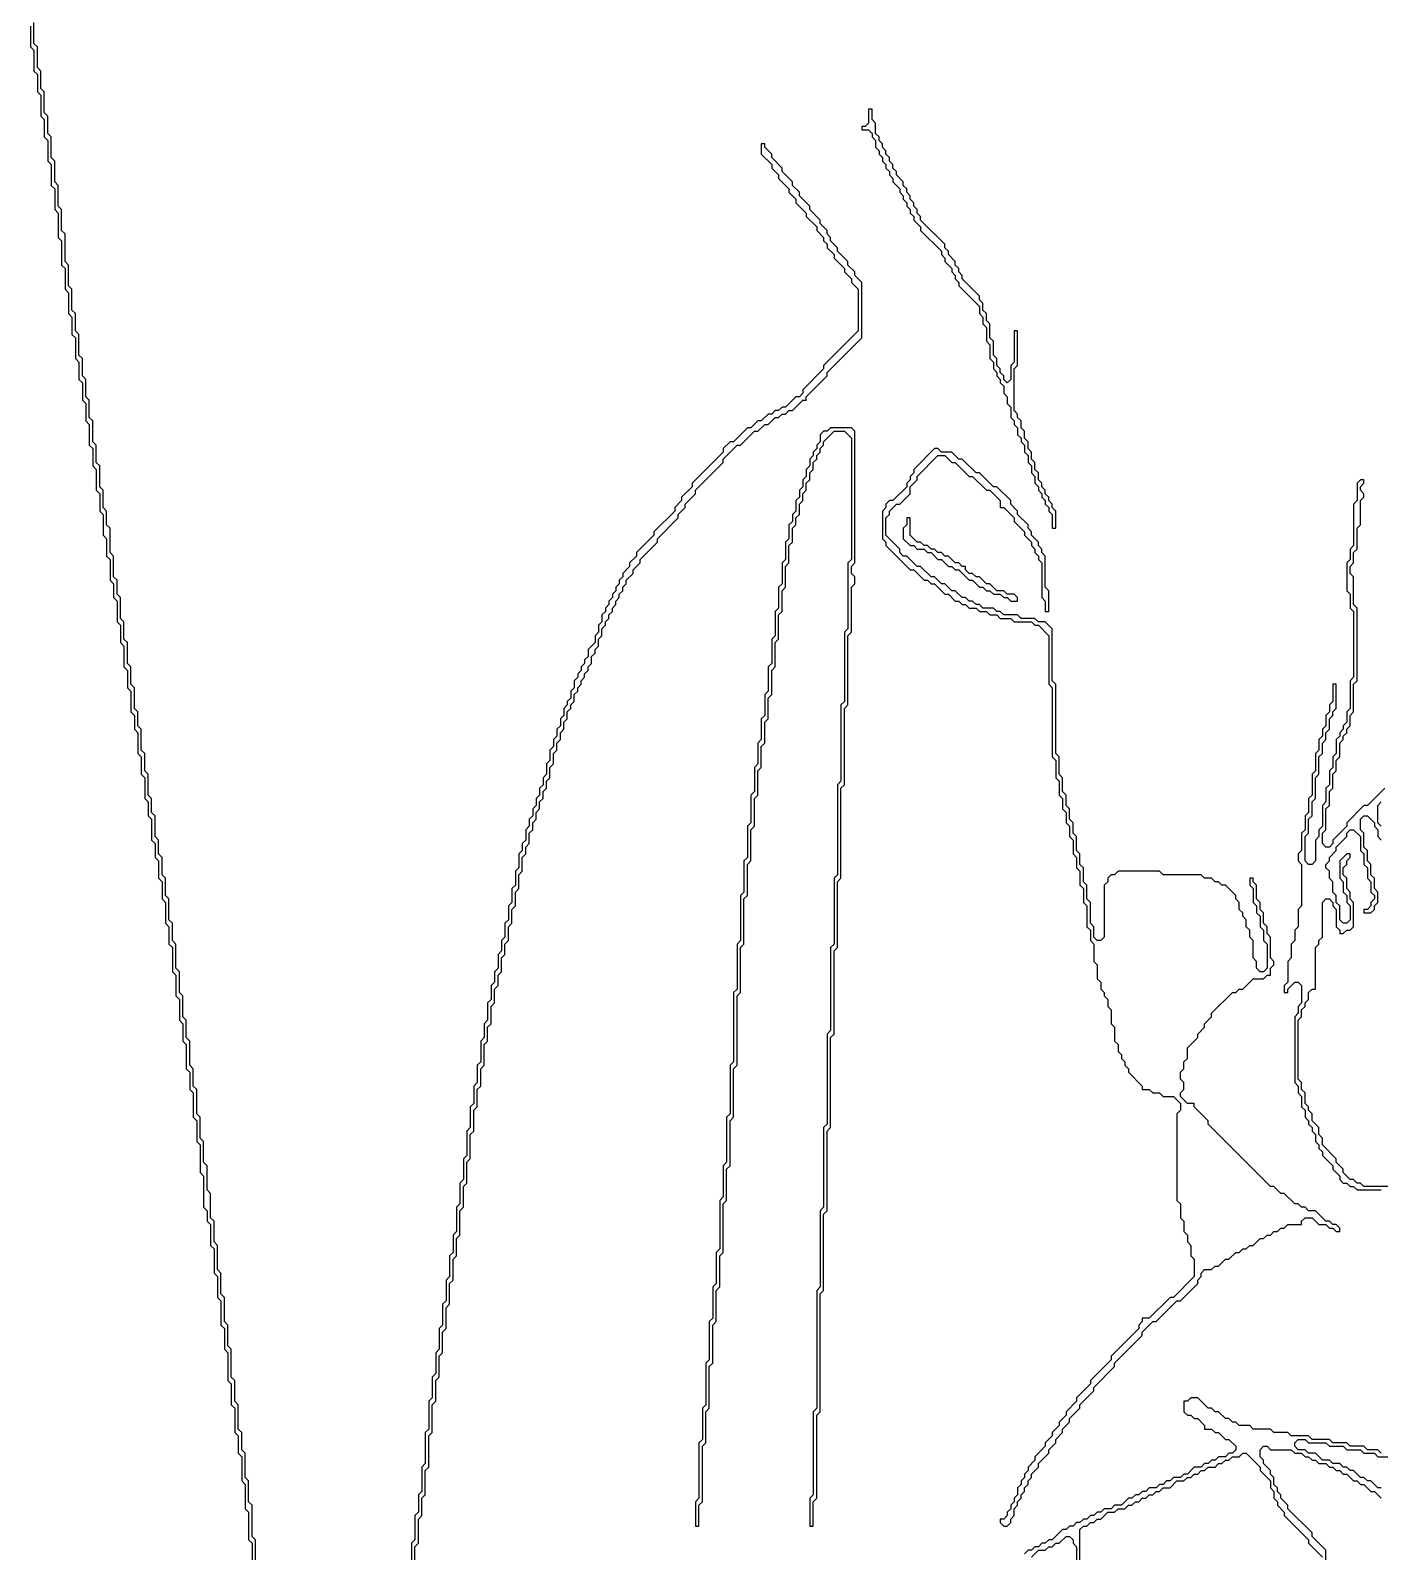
# Model space of a CAD drawing. Header units: metres. Extents: x 0 to 100, y 0 to 128.
# Drawn here: x 58.85 to 68.59, y 20.24 to 31.22 of the extents above; entities that cross this region are included whole.
import ezdxf

# ---------------------------------------------------------------- set-up
doc = ezdxf.new("R2010")
doc.units = ezdxf.units.M

msp = doc.modelspace()

# ---------------------------------------------------------------- linework, layer by layer
for points in [[(58.85, 31.25), (58.85, 31.1), (58.875, 31.075), (58.875, 30.925), (58.9, 30.9), (58.9, 30.775), (58.925, 30.75), (58.925, 30.6), (58.95, 30.575), (58.95, 30.45), (58.975, 30.425), (58.975, 30.275), (59, 30.25), (59, 30.1), (59.025, 30.075), (59.025, 29.925), (59.05, 29.9), (59.05, 29.725), (59.075, 29.7), (59.075, 29.525), (59.1, 29.5), (59.1, 29.35), (59.125, 29.325), (59.125, 29.175), (59.15, 29.15), (59.15, 29.025), (59.175, 29), (59.175, 28.85), (59.2, 28.825), (59.2, 28.7), (59.225, 28.675), (59.225, 28.55), (59.25, 28.525), (59.25, 28.4), (59.275, 28.375), (59.275, 28.225), (59.3, 28.2), (59.3, 28.075), (59.325, 28.05), (59.325, 27.9), (59.35, 27.875), (59.35, 27.75), (59.375, 27.725), (59.375, 27.575), (59.4, 27.55), (59.4, 27.425), (59.425, 27.4), (59.425, 27.25), (59.45, 27.225), (59.45, 27.125), (59.475, 27.1), (59.475, 26.95), (59.5, 26.925), (59.5, 26.8), (59.525, 26.775), (59.525, 26.625), (59.55, 26.6), (59.55, 26.475), (59.575, 26.45), (59.575, 26.3), (59.6, 26.275), (59.6, 26.175), (59.625, 26.15), (59.625, 26), (59.65, 25.975), (59.65, 25.85), (59.675, 25.825), (59.675, 25.675), (59.7, 25.65), (59.7, 25.55), (59.725, 25.525), (59.725, 25.375), (59.75, 25.35), (59.75, 25.25), (59.775, 25.225), (59.775, 25.1), (59.8, 25.075), (59.8, 24.95), (59.825, 24.925), (59.825, 24.775), (59.85, 24.75), (59.85, 24.625), (59.875, 24.6), (59.875, 24.425), (59.9, 24.4), (59.9, 24.25), (59.925, 24.225), (59.925, 24.075), (59.95, 24.05), (59.95, 23.925), (59.975, 23.9), (59.975, 23.725), (60, 23.7), (60, 23.575), (60.025, 23.55), (60.025, 23.375), (60.05, 23.35), (60.05, 23.2), (60.075, 23.175), (60.075, 22.975), (60.1, 22.95), (60.1, 22.725), (60.125, 22.7), (60.125, 22.625), (60.15, 22.6), (60.15, 22.45), (60.175, 22.425), (60.175, 22.25), (60.2, 22.225), (60.2, 22.075), (60.225, 22.05), (60.225, 21.875), (60.25, 21.85), (60.25, 21.7), (60.275, 21.675), (60.275, 21.475), (60.3, 21.45), (60.3, 21.3), (60.325, 21.275), (60.325, 21.1), (60.35, 21.075), (60.35, 20.95), (60.375, 20.925), (60.375, 20.75), (60.4, 20.725), (60.4, 20.55), (60.425, 20.525), (60.425, 20.325), (60.45, 20.3), (60.45, 20.1)], [(60.475, 20.175), (60.475, 20.325), (60.45, 20.35), (60.45, 20.575), (60.425, 20.6), (60.425, 20.75), (60.4, 20.775), (60.4, 20.95), (60.375, 20.975), (60.375, 21.1), (60.35, 21.125), (60.35, 21.3), (60.325, 21.325), (60.325, 21.475), (60.3, 21.5), (60.3, 21.7), (60.275, 21.725), (60.275, 21.875), (60.25, 21.9), (60.25, 22.075), (60.225, 22.1), (60.225, 22.25), (60.2, 22.275), (60.2, 22.45), (60.175, 22.475), (60.175, 22.625), (60.15, 22.65), (60.15, 22.825), (60.125, 22.85), (60.125, 23.025), (60.1, 23.05), (60.1, 23.2), (60.075, 23.225), (60.075, 23.375), (60.05, 23.4), (60.05, 23.575), (60.025, 23.6), (60.025, 23.725), (60, 23.75), (60, 23.925), (59.975, 23.95), (59.975, 24.075), (59.95, 24.1), (59.95, 24.25), (59.925, 24.275), (59.925, 24.425), (59.9, 24.45), (59.9, 24.625), (59.875, 24.65), (59.875, 24.775), (59.85, 24.8), (59.85, 24.95), (59.825, 24.975), (59.825, 25.1), (59.8, 25.125), (59.8, 25.25), (59.775, 25.275), (59.775, 25.375), (59.75, 25.4), (59.75, 25.55), (59.725, 25.575), (59.725, 25.675), (59.7, 25.7), (59.7, 25.85), (59.675, 25.875), (59.675, 26), (59.65, 26.025), (59.65, 26.175), (59.625, 26.2), (59.625, 26.3), (59.6, 26.325), (59.6, 26.475), (59.575, 26.5), (59.575, 26.625), (59.55, 26.65), (59.55, 26.8), (59.525, 26.825), (59.525, 26.95), (59.5, 26.975), (59.5, 27.125), (59.475, 27.15), (59.475, 27.25), (59.45, 27.275), (59.45, 27.425), (59.425, 27.45), (59.425, 27.625), (59.4, 27.65), (59.4, 27.75), (59.375, 27.775), (59.375, 27.9), (59.35, 27.925), (59.35, 28.075), (59.325, 28.1), (59.325, 28.225), (59.3, 28.25), (59.3, 28.4), (59.275, 28.425), (59.275, 28.55), (59.25, 28.575), (59.25, 28.7), (59.225, 28.725), (59.225, 28.85), (59.2, 28.875), (59.2, 29.025), (59.175, 29.05), (59.175, 29.175), (59.15, 29.2), (59.15, 29.35), (59.125, 29.375), (59.125, 29.525), (59.1, 29.55), (59.1, 29.75), (59.075, 29.775), (59.075, 29.925), (59.05, 29.95), (59.05, 30.1), (59.025, 30.125), (59.025, 30.275), (59, 30.3), (59, 30.45), (58.975, 30.475), (58.975, 30.6), (58.95, 30.625), (58.95, 30.775), (58.925, 30.8), (58.925, 30.925), (58.9, 30.95), (58.9, 31.1), (58.875, 31.125), (58.875, 31.275)], [(61.625, 20.075), (61.625, 20.275), (61.65, 20.3), (61.65, 20.475), (61.675, 20.5), (61.675, 20.625), (61.7, 20.65), (61.7, 20.825), (61.725, 20.85), (61.725, 21.075), (61.75, 21.1), (61.75, 21.3), (61.775, 21.325), (61.775, 21.475), (61.8, 21.5), (61.8, 21.65), (61.825, 21.675), (61.825, 21.825), (61.85, 21.85), (61.85, 22), (61.875, 22.025), (61.875, 22.175), (61.9, 22.2), (61.9, 22.35), (61.925, 22.375), (61.925, 22.5), (61.95, 22.525), (61.95, 22.7), (61.975, 22.725), (61.975, 22.875), (62, 22.9), (62, 23.05), (62.025, 23.075), (62.025, 23.25), (62.05, 23.275), (62.05, 23.425), (62.075, 23.45), (62.075, 23.575), (62.1, 23.6), (62.1, 23.725), (62.125, 23.75), (62.125, 23.9), (62.15, 23.925), (62.15, 24.025), (62.175, 24.05), (62.175, 24.175), (62.2, 24.2), (62.2, 24.3), (62.225, 24.325), (62.225, 24.4), (62.25, 24.425), (62.25, 24.525), (62.275, 24.55), (62.275, 24.625), (62.3, 24.65), (62.3, 24.75), (62.325, 24.775), (62.325, 24.875), (62.35, 24.9), (62.35, 25), (62.375, 25.025), (62.375, 25.125), (62.4, 25.15), (62.4, 25.25), (62.425, 25.275), (62.425, 25.325), (62.45, 25.35), (62.45, 25.425), (62.475, 25.45), (62.475, 25.5), (62.5, 25.525), (62.5, 25.575), (62.525, 25.6), (62.525, 25.65), (62.55, 25.675), (62.55, 25.725), (62.575, 25.75), (62.575, 25.8), (62.6, 25.825), (62.6, 25.9), (62.625, 25.925), (62.625, 26), (62.65, 26.025), (62.65, 26.075), (62.675, 26.1), (62.675, 26.15), (62.7, 26.175), (62.7, 26.225), (62.725, 26.25), (62.725, 26.3), (62.75, 26.325), (62.75, 26.35), (62.775, 26.375), (62.775, 26.425), (62.8, 26.45), (62.8, 26.475), (62.825, 26.5), (62.825, 26.525), (62.85, 26.55), (62.85, 26.575), (62.875, 26.6), (62.875, 26.625), (62.9, 26.65), (62.9, 26.7), (62.925, 26.725), (62.925, 26.75), (62.95, 26.775), (62.95, 26.825), (62.975, 26.85), (62.975, 26.9), (63, 26.925), (63, 26.95), (63.025, 26.975), (63.025, 27), (63.05, 27.025), (63.05, 27.05), (63.075, 27.075), (63.075, 27.1), (63.1, 27.125), (63.1, 27.15), (63.125, 27.175), (63.125, 27.2), (63.15, 27.225), (63.15, 27.25), (63.2, 27.3), (63.2, 27.325), (63.25, 27.375), (63.25, 27.4), (63.375, 27.525), (63.375, 27.55), (63.525, 27.7), (63.525, 27.725), (63.575, 27.775), (63.575, 27.8), (63.65, 27.875), (63.65, 27.9), (63.85, 28.1), (63.85, 28.125), (63.95, 28.225), (63.975, 28.225), (64.075, 28.325), (64.1, 28.325), (64.15, 28.375), (64.175, 28.375), (64.225, 28.425), (64.25, 28.425), (64.275, 28.45), (64.3, 28.45), (64.325, 28.475), (64.35, 28.475), (64.425, 28.55), (64.45, 28.55), (64.45, 28.575), (64.6, 28.725), (64.6, 28.75), (64.85, 29), (64.85, 29.4), (64.8, 29.45), (64.8, 29.475), (64.75, 29.525), (64.75, 29.55), (64.675, 29.625), (64.675, 29.65), (64.625, 29.7), (64.625, 29.725), (64.6, 29.75), (64.6, 29.775), (64.55, 29.825), (64.55, 29.85), (64.475, 29.925), (64.475, 29.95), (64.4, 30.025), (64.4, 30.05), (64.35, 30.1), (64.35, 30.125), (64.275, 30.2), (64.275, 30.225), (64.2, 30.3), (64.2, 30.325), (64.15, 30.375), (64.15, 30.4), (64.125, 30.4), (64.125, 30.325), (64.2, 30.25), (64.2, 30.225), (64.25, 30.175), (64.25, 30.15), (64.325, 30.075), (64.325, 30.05), (64.375, 30), (64.375, 29.975), (64.45, 29.9), (64.45, 29.875), (64.525, 29.8), (64.525, 29.775), (64.575, 29.725), (64.575, 29.7), (64.6, 29.675), (64.6, 29.65), (64.65, 29.6), (64.65, 29.575), (64.725, 29.5), (64.725, 29.475), (64.775, 29.425), (64.775, 29.4), (64.825, 29.35), (64.825, 29.05), (64.575, 28.8), (64.575, 28.775), (64.425, 28.625), (64.425, 28.6), (64.4, 28.575), (64.375, 28.575), (64.3, 28.5), (64.275, 28.5), (64.25, 28.475), (64.225, 28.475), (64.2, 28.45), (64.175, 28.45), (64.125, 28.4), (64.1, 28.4), (64.05, 28.35), (64.025, 28.35), (63.925, 28.25), (63.9, 28.25), (63.85, 28.2), (63.85, 28.175), (63.625, 27.95), (63.625, 27.925), (63.55, 27.85), (63.55, 27.825), (63.5, 27.775), (63.5, 27.75), (63.35, 27.6), (63.35, 27.575), (63.225, 27.45), (63.225, 27.425), (63.175, 27.375), (63.175, 27.35), (63.125, 27.3), (63.125, 27.275), (63.1, 27.25), (63.1, 27.225), (63.075, 27.2), (63.075, 27.175), (63.05, 27.15), (63.05, 27.125), (63.025, 27.1), (63.025, 27.075), (63, 27.05), (63, 27.025), (62.975, 27), (62.975, 26.95), (62.95, 26.925), (62.95, 26.875), (62.925, 26.85), (62.925, 26.8), (62.875, 26.75), (62.875, 26.7), (62.85, 26.675), (62.85, 26.65), (62.825, 26.625), (62.825, 26.6), (62.8, 26.575), (62.8, 26.55), (62.775, 26.525), (62.775, 26.475), (62.75, 26.45), (62.75, 26.4), (62.725, 26.375), (62.725, 26.35), (62.7, 26.325), (62.7, 26.275), (62.675, 26.25), (62.675, 26.2), (62.65, 26.175), (62.65, 26.125), (62.625, 26.1), (62.625, 26.05), (62.6, 26.025), (62.6, 25.95), (62.575, 25.925), (62.575, 25.85), (62.55, 25.825), (62.55, 25.775), (62.525, 25.75), (62.525, 25.7), (62.5, 25.675), (62.5, 25.625), (62.475, 25.6), (62.475, 25.55), (62.45, 25.525), (62.45, 25.475), (62.425, 25.45), (62.425, 25.375), (62.4, 25.35), (62.4, 25.3), (62.375, 25.275), (62.375, 25.175), (62.35, 25.15), (62.35, 25.05), (62.325, 25.025), (62.325, 24.925), (62.3, 24.9), (62.3, 24.8), (62.275, 24.775), (62.275, 24.675), (62.25, 24.65), (62.25, 24.575), (62.225, 24.55), (62.225, 24.45), (62.2, 24.425), (62.2, 24.35), (62.175, 24.325), (62.175, 24.225), (62.15, 24.2), (62.15, 24.075), (62.125, 24.05), (62.125, 23.95), (62.1, 23.925), (62.1, 23.775), (62.075, 23.75), (62.075, 23.625), (62.05, 23.6), (62.05, 23.475), (62.025, 23.45), (62.025, 23.3), (62, 23.275), (62, 23.1), (61.975, 23.075), (61.975, 22.925), (61.95, 22.9), (61.95, 22.75), (61.925, 22.725), (61.925, 22.55), (61.9, 22.525), (61.9, 22.4), (61.875, 22.375), (61.875, 22.225), (61.85, 22.2), (61.85, 22.05), (61.825, 22.025), (61.825, 21.875), (61.8, 21.85), (61.8, 21.7), (61.775, 21.675), (61.775, 21.525), (61.75, 21.5), (61.75, 21.35), (61.725, 21.325), (61.725, 21.125), (61.7, 21.1), (61.7, 20.875), (61.675, 20.85), (61.675, 20.675), (61.65, 20.65), (61.65, 20.525), (61.625, 20.5), (61.625, 20.325), (61.6, 20.3), (61.6, 20.1)], [(68.625, 25.75), (68.5, 25.625), (68.475, 25.625), (68.35, 25.5), (68.35, 25.475), (68.25, 25.375), (68.25, 25.35), (68.225, 25.325), (68.2, 25.325), (68.175, 25.35), (68.175, 25.425), (68.2, 25.45), (68.2, 25.6), (68.225, 25.625), (68.225, 25.725), (68.25, 25.75), (68.25, 25.85), (68.275, 25.875), (68.275, 25.95), (68.3, 25.975), (68.3, 26.075), (68.325, 26.1), (68.325, 26.125), (68.35, 26.15), (68.35, 26.175), (68.375, 26.2), (68.375, 26.275), (68.4, 26.3), (68.4, 26.5), (68.425, 26.525), (68.425, 27.05), (68.4, 27.075), (68.4, 27.275), (68.375, 27.3), (68.375, 27.35), (68.4, 27.375), (68.4, 27.45), (68.425, 27.475), (68.425, 27.625), (68.45, 27.65), (68.45, 27.825), (68.475, 27.85), (68.475, 27.875), (68.45, 27.9), (68.45, 27.925), (68.475, 27.95), (68.475, 27.975), (68.45, 27.975), (68.425, 27.95), (68.425, 27.825), (68.4, 27.8), (68.4, 27.5), (68.375, 27.475), (68.375, 27.4), (68.35, 27.375), (68.35, 27.175), (68.375, 27.15), (68.375, 27.05), (68.4, 27.025), (68.4, 26.55), (68.375, 26.525), (68.375, 26.325), (68.35, 26.3), (68.35, 26.225), (68.325, 26.2), (68.325, 26.175), (68.3, 26.15), (68.3, 26.125), (68.275, 26.1), (68.275, 26), (68.25, 25.975), (68.25, 25.9), (68.225, 25.875), (68.225, 25.775), (68.2, 25.75), (68.2, 25.65), (68.175, 25.625), (68.175, 25.475), (68.15, 25.45), (68.15, 25.4), (68.125, 25.375), (68.125, 25.225), (68.1, 25.2), (68.075, 25.2), (68.05, 25.225), (68.05, 25.4), (68.075, 25.425), (68.075, 25.525), (68.1, 25.55), (68.1, 25.65), (68.125, 25.675), (68.125, 25.825), (68.15, 25.85), (68.15, 25.975), (68.175, 26), (68.175, 26.075), (68.2, 26.1), (68.2, 26.15), (68.225, 26.175), (68.225, 26.25), (68.25, 26.275), (68.25, 26.3), (68.275, 26.325), (68.275, 26.5), (68.25, 26.5), (68.25, 26.375), (68.225, 26.35), (68.225, 26.3), (68.2, 26.275), (68.2, 26.2), (68.175, 26.175), (68.175, 26.125), (68.15, 26.1), (68.15, 26.025), (68.125, 26), (68.125, 25.875), (68.1, 25.85), (68.1, 25.7), (68.075, 25.675), (68.075, 25.575), (68.05, 25.55), (68.05, 25.45), (68.025, 25.425), (68.025, 25.3), (68, 25.275), (68, 25.225), (68.025, 25.2), (68.025, 24.9), (68, 24.875), (68, 24.75), (67.975, 24.725), (67.975, 24.65), (67.95, 24.625), (67.95, 24.525), (67.925, 24.5), (67.925, 24.35), (67.9, 24.325), (67.9, 24.275), (67.925, 24.275), (67.925, 24.3), (67.975, 24.35), (68, 24.35), (68.025, 24.325), (68.025, 24.2), (68, 24.175), (68, 24.125), (67.975, 24.1), (67.975, 23.625), (68, 23.6), (68, 23.55), (68.025, 23.525), (68.025, 23.45), (68.05, 23.425), (68.05, 23.375), (68.075, 23.35), (68.075, 23.325), (68.1, 23.3), (68.1, 23.275), (68.125, 23.25), (68.125, 23.2), (68.15, 23.175), (68.15, 23.15), (68.175, 23.125), (68.175, 23.1), (68.25, 23.025), (68.25, 23), (68.3, 22.95), (68.3, 22.925), (68.325, 22.9), (68.35, 22.9), (68.375, 22.875), (68.4, 22.875), (68.425, 22.85), (68.6, 22.85)], [(68.6, 25.475), (68.575, 25.5), (68.575, 25.625), (68.6, 25.65)], [(68.7, 22.875), (68.475, 22.875), (68.45, 22.9), (68.425, 22.9), (68.4, 22.925), (68.375, 22.925), (68.325, 22.975), (68.325, 23), (68.275, 23.05), (68.275, 23.075), (68.175, 23.175), (68.175, 23.225), (68.15, 23.25), (68.15, 23.3), (68.1, 23.35), (68.1, 23.4), (68.075, 23.425), (68.075, 23.45), (68.05, 23.475), (68.05, 23.55), (68.025, 23.575), (68.025, 23.625), (68, 23.65), (68, 24.075), (68.025, 24.1), (68.025, 24.15), (68.05, 24.175), (68.05, 24.2), (68.075, 24.225), (68.075, 24.275), (68.1, 24.3), (68.125, 24.3), (68.125, 24.6), (68.15, 24.625), (68.15, 24.65), (68.175, 24.675), (68.175, 24.925), (68.2, 24.95), (68.225, 24.95), (68.25, 24.925), (68.25, 24.9), (68.275, 24.875), (68.275, 24.75), (68.3, 24.725), (68.3, 24.7), (68.325, 24.7), (68.35, 24.725), (68.375, 24.725), (68.4, 24.75), (68.4, 24.925), (68.375, 24.95), (68.375, 25), (68.35, 25.025), (68.35, 25.1), (68.325, 25.125), (68.325, 25.175), (68.35, 25.2), (68.35, 25.225), (68.375, 25.25), (68.375, 25.275), (68.35, 25.275), (68.3, 25.225), (68.3, 25.1), (68.325, 25.075), (68.325, 25), (68.35, 24.975), (68.35, 24.925), (68.375, 24.9), (68.375, 24.8), (68.35, 24.775), (68.325, 24.775), (68.3, 24.8), (68.3, 24.9), (68.275, 24.925), (68.275, 24.975), (68.25, 25), (68.25, 25.075), (68.225, 25.1), (68.225, 25.15), (68.2, 25.175), (68.2, 25.2), (68.225, 25.225), (68.225, 25.25), (68.275, 25.3), (68.275, 25.325), (68.35, 25.4), (68.35, 25.425), (68.375, 25.45), (68.4, 25.45), (68.45, 25.4), (68.45, 25.3), (68.475, 25.275), (68.475, 25.2), (68.5, 25.175), (68.5, 25.1), (68.525, 25.075), (68.525, 25), (68.55, 24.975), (68.55, 24.95), (68.525, 24.925), (68.525, 24.9), (68.5, 24.875), (68.475, 24.875), (68.475, 24.85), (68.525, 24.85), (68.55, 24.875), (68.55, 24.9), (68.575, 24.925), (68.575, 25), (68.55, 25.025), (68.55, 25.1), (68.525, 25.125), (68.525, 25.2), (68.5, 25.225), (68.5, 25.3), (68.475, 25.325), (68.475, 25.425), (68.45, 25.45), (68.45, 25.525), (68.475, 25.55), (68.5, 25.55), (68.55, 25.5), (68.55, 25.475), (68.575, 25.45), (68.575, 25.4), (68.6, 25.375)], [(68.6, 20.95), (68.575, 20.975), (68.5, 20.975), (68.475, 21), (68.375, 21), (68.35, 21.025), (68.25, 21.025), (68.225, 21.05), (68.1, 21.05), (68.075, 21.075), (67.95, 21.075), (67.925, 21.1), (67.825, 21.1), (67.8, 21.125), (67.675, 21.125), (67.65, 21.15), (67.575, 21.15), (67.55, 21.175), (67.525, 21.175), (67.5, 21.2), (67.475, 21.2), (67.425, 21.25), (67.4, 21.25), (67.375, 21.275), (67.35, 21.275), (67.275, 21.35), (67.225, 21.35), (67.2, 21.325), (67.175, 21.325), (67.175, 21.25), (67.2, 21.225), (67.225, 21.225), (67.25, 21.2), (67.275, 21.2), (67.325, 21.15), (67.325, 21.125), (67.375, 21.125), (67.4, 21.1), (67.425, 21.1), (67.475, 21.05), (67.5, 21.05), (67.55, 21), (67.55, 20.975), (67.525, 20.95), (67.5, 20.95), (67.475, 20.925), (67.425, 20.925), (67.4, 20.9), (67.375, 20.9), (67.35, 20.875), (67.325, 20.875), (67.3, 20.85), (67.25, 20.85), (67.2, 20.8), (67.175, 20.8), (67.15, 20.775), (67.1, 20.775), (67.075, 20.75), (67.05, 20.75), (67.025, 20.725), (67, 20.725), (66.975, 20.7), (66.925, 20.7), (66.9, 20.675), (66.875, 20.675), (66.85, 20.65), (66.825, 20.65), (66.8, 20.625), (66.775, 20.625), (66.725, 20.575), (66.675, 20.575), (66.65, 20.55), (66.6, 20.55), (66.575, 20.525), (66.55, 20.525), (66.525, 20.5), (66.5, 20.5), (66.475, 20.475), (66.45, 20.475), (66.425, 20.45), (66.4, 20.45), (66.375, 20.425), (66.35, 20.425), (66.325, 20.4), (66.3, 20.4), (66.225, 20.325), (66.2, 20.325), (66.175, 20.3), (66.15, 20.3), (66.125, 20.275), (66.1, 20.275), (66.075, 20.25), (66.05, 20.25), (66.025, 20.225)], [(68.2, 20.1), (68.2, 20.25), (68.1, 20.35), (68.1, 20.375), (67.925, 20.55), (67.925, 20.575), (67.875, 20.625), (67.875, 20.65), (67.85, 20.675), (67.85, 20.7), (67.825, 20.725), (67.825, 20.775), (67.8, 20.8), (67.8, 20.825), (67.75, 20.875), (67.75, 20.9), (67.725, 20.925), (67.725, 20.975), (67.75, 21), (67.775, 21), (67.8, 20.975), (67.95, 20.975), (67.975, 20.95), (68.025, 20.95), (68.05, 20.925), (68.075, 20.925), (68.1, 20.9), (68.125, 20.9), (68.15, 20.875), (68.2, 20.875), (68.225, 20.85), (68.25, 20.85), (68.275, 20.825), (68.3, 20.825), (68.325, 20.8), (68.35, 20.8), (68.4, 20.75), (68.425, 20.75), (68.45, 20.725), (68.475, 20.725), (68.525, 20.675), (68.55, 20.675), (68.6, 20.625)], [(68.6, 20.7), (68.575, 20.7), (68.525, 20.75), (68.5, 20.75), (68.475, 20.775), (68.45, 20.775), (68.4, 20.825), (68.375, 20.825), (68.35, 20.85), (68.325, 20.85), (68.3, 20.875), (68.25, 20.875), (68.225, 20.9), (68.175, 20.9), (68.125, 20.95), (68.075, 20.95), (68.05, 20.975), (68, 20.975), (67.975, 21), (67.975, 21.025), (68, 21.05), (68.05, 21.05), (68.075, 21.025), (68.2, 21.025), (68.225, 21), (68.325, 21), (68.35, 20.975), (68.45, 20.975), (68.475, 20.95), (68.55, 20.95), (68.575, 20.925), (68.65, 20.925)], [(66.425, 20.125), (66.425, 20.4), (66.45, 20.425), (66.475, 20.425), (66.5, 20.45), (66.525, 20.45), (66.55, 20.475), (66.575, 20.475), (66.625, 20.525), (66.675, 20.525), (66.7, 20.55), (66.75, 20.55), (66.775, 20.575), (66.8, 20.575), (66.825, 20.6), (66.85, 20.6), (66.875, 20.625), (66.9, 20.625), (66.925, 20.65), (66.95, 20.65), (66.975, 20.675), (67, 20.675), (67.025, 20.7), (67.075, 20.7), (67.125, 20.75), (67.175, 20.75), (67.2, 20.775), (67.225, 20.775), (67.25, 20.8), (67.275, 20.8), (67.3, 20.825), (67.325, 20.825), (67.35, 20.85), (67.4, 20.85), (67.425, 20.875), (67.45, 20.875), (67.475, 20.9), (67.5, 20.9), (67.525, 20.925), (67.575, 20.925), (67.6, 20.95), (67.625, 20.95), (67.725, 20.85), (67.725, 20.825), (67.8, 20.75), (67.8, 20.7), (67.825, 20.675), (67.825, 20.625), (67.85, 20.6), (67.85, 20.575), (67.9, 20.525), (67.9, 20.5), (68.075, 20.325), (68.075, 20.3), (68.175, 20.2)], [(66.075, 20.2), (66.125, 20.25), (66.175, 20.25), (66.2, 20.275), (66.225, 20.275), (66.25, 20.3), (66.275, 20.3), (66.325, 20.35), (66.35, 20.35), (66.375, 20.325), (66.375, 20.3), (66.4, 20.275), (66.4, 20.1)]]:
    msp.add_lwpolyline(points)
for points in [[(64.9, 30.65), (64.9, 30.55), (64.875, 30.525), (64.85, 30.525), (64.85, 30.5), (64.9, 30.5), (64.925, 30.475), (64.925, 30.45), (64.95, 30.425), (64.95, 30.375), (64.975, 30.35), (64.975, 30.325), (65, 30.3), (65, 30.275), (65.025, 30.25), (65.025, 30.225), (65.05, 30.2), (65.05, 30.175), (65.075, 30.15), (65.075, 30.125), (65.125, 30.075), (65.125, 30.05), (65.15, 30.025), (65.15, 30), (65.175, 29.975), (65.175, 29.95), (65.2, 29.925), (65.2, 29.9), (65.225, 29.875), (65.225, 29.85), (65.275, 29.8), (65.275, 29.775), (65.425, 29.625), (65.425, 29.6), (65.45, 29.575), (65.45, 29.55), (65.5, 29.5), (65.5, 29.475), (65.525, 29.45), (65.525, 29.425), (65.55, 29.4), (65.55, 29.375), (65.7, 29.225), (65.7, 29.175), (65.725, 29.15), (65.725, 29.1), (65.75, 29.075), (65.75, 28.975), (65.775, 28.95), (65.775, 28.85), (65.8, 28.825), (65.8, 28.775), (65.825, 28.75), (65.825, 28.725), (65.85, 28.7), (65.85, 28.675), (65.875, 28.65), (65.875, 28.6), (65.9, 28.575), (65.9, 28.525), (65.925, 28.5), (65.925, 28.425), (65.95, 28.4), (65.95, 28.375), (65.975, 28.35), (65.975, 28.3), (66, 28.275), (66, 28.25), (66.025, 28.225), (66.025, 28.175), (66.05, 28.15), (66.05, 28.1), (66.075, 28.075), (66.075, 28.025), (66.1, 28), (66.1, 27.95), (66.125, 27.925), (66.125, 27.9), (66.15, 27.875), (66.15, 27.85), (66.175, 27.825), (66.175, 27.8), (66.2, 27.775), (66.2, 27.75), (66.225, 27.725), (66.225, 27.625), (66.25, 27.625), (66.25, 27.75), (66.225, 27.775), (66.225, 27.8), (66.2, 27.825), (66.2, 27.85), (66.175, 27.875), (66.175, 27.9), (66.15, 27.925), (66.15, 27.95), (66.125, 27.975), (66.125, 28.025), (66.1, 28.05), (66.1, 28.1), (66.075, 28.125), (66.075, 28.175), (66.05, 28.2), (66.05, 28.25), (66.025, 28.275), (66.025, 28.325), (66, 28.35), (66, 28.4), (65.975, 28.425), (65.975, 28.45), (65.95, 28.475), (65.95, 28.775), (65.975, 28.8), (65.975, 29.05), (65.95, 29.05), (65.95, 28.825), (65.925, 28.8), (65.925, 28.7), (65.9, 28.675), (65.875, 28.7), (65.875, 28.725), (65.85, 28.75), (65.85, 28.775), (65.825, 28.8), (65.825, 28.85), (65.8, 28.875), (65.8, 28.975), (65.775, 29), (65.775, 29.1), (65.75, 29.125), (65.75, 29.175), (65.725, 29.2), (65.725, 29.25), (65.7, 29.275), (65.7, 29.3), (65.575, 29.425), (65.575, 29.45), (65.55, 29.475), (65.55, 29.5), (65.525, 29.525), (65.525, 29.55), (65.475, 29.6), (65.475, 29.625), (65.45, 29.65), (65.45, 29.675), (65.275, 29.85), (65.275, 29.875), (65.25, 29.9), (65.25, 29.925), (65.225, 29.95), (65.225, 29.975), (65.2, 30), (65.2, 30.025), (65.175, 30.05), (65.175, 30.075), (65.15, 30.1), (65.15, 30.125), (65.1, 30.175), (65.1, 30.2), (65.075, 30.225), (65.075, 30.25), (65.05, 30.275), (65.05, 30.3), (65.025, 30.325), (65.025, 30.35), (65, 30.375), (65, 30.4), (64.975, 30.425), (64.975, 30.45), (64.95, 30.475), (64.95, 30.55), (64.925, 30.575), (64.925, 30.65)], [(64.625, 28.35), (64.6, 28.325), (64.575, 28.325), (64.55, 28.3), (64.55, 28.25), (64.525, 28.225), (64.525, 28.2), (64.5, 28.175), (64.5, 28.15), (64.475, 28.125), (64.475, 28.075), (64.45, 28.05), (64.45, 28), (64.425, 27.975), (64.425, 27.925), (64.4, 27.9), (64.4, 27.85), (64.375, 27.825), (64.375, 27.75), (64.35, 27.725), (64.35, 27.675), (64.325, 27.65), (64.325, 27.55), (64.3, 27.525), (64.3, 27.4), (64.275, 27.375), (64.275, 27.225), (64.25, 27.2), (64.25, 27.05), (64.225, 27.025), (64.225, 26.85), (64.2, 26.825), (64.2, 26.65), (64.175, 26.625), (64.175, 26.45), (64.15, 26.425), (64.15, 26.275), (64.125, 26.25), (64.125, 26.1), (64.1, 26.075), (64.1, 25.925), (64.075, 25.9), (64.075, 25.725), (64.05, 25.7), (64.05, 25.5), (64.025, 25.475), (64.025, 25.25), (64, 25.225), (64, 25), (63.975, 24.975), (63.975, 24.65), (63.95, 24.625), (63.95, 24.3), (63.925, 24.275), (63.925, 23.775), (63.9, 23.75), (63.9, 23.4), (63.875, 23.375), (63.875, 23.05), (63.85, 23.025), (63.85, 22.8), (63.825, 22.775), (63.825, 22.425), (63.8, 22.4), (63.8, 22.175), (63.775, 22.15), (63.775, 21.925), (63.75, 21.9), (63.75, 21.625), (63.725, 21.6), (63.725, 21.3), (63.7, 21.275), (63.7, 21.05), (63.675, 21.025), (63.675, 20.625), (63.65, 20.6), (63.65, 20.425), (63.675, 20.425), (63.675, 20.575), (63.7, 20.6), (63.7, 21), (63.725, 21.025), (63.725, 21.25), (63.75, 21.275), (63.75, 21.575), (63.775, 21.6), (63.775, 21.875), (63.8, 21.9), (63.8, 22.125), (63.825, 22.15), (63.825, 22.375), (63.85, 22.4), (63.85, 22.75), (63.875, 22.775), (63.875, 23), (63.9, 23.025), (63.9, 23.35), (63.925, 23.375), (63.925, 23.725), (63.95, 23.75), (63.95, 24.25), (63.975, 24.275), (63.975, 24.6), (64, 24.625), (64, 24.95), (64.025, 24.975), (64.025, 25.2), (64.05, 25.225), (64.05, 25.45), (64.075, 25.475), (64.075, 25.675), (64.1, 25.7), (64.1, 25.875), (64.125, 25.9), (64.125, 26.05), (64.15, 26.075), (64.15, 26.225), (64.175, 26.25), (64.175, 26.4), (64.2, 26.425), (64.2, 26.6), (64.225, 26.625), (64.225, 26.8), (64.25, 26.825), (64.25, 27), (64.275, 27.025), (64.275, 27.175), (64.3, 27.2), (64.3, 27.35), (64.325, 27.375), (64.325, 27.5), (64.35, 27.525), (64.35, 27.625), (64.375, 27.65), (64.375, 27.7), (64.4, 27.725), (64.4, 27.8), (64.425, 27.825), (64.425, 27.875), (64.45, 27.9), (64.45, 27.95), (64.475, 27.975), (64.475, 28.025), (64.5, 28.05), (64.5, 28.1), (64.525, 28.125), (64.525, 28.15), (64.55, 28.175), (64.55, 28.2), (64.575, 28.225), (64.575, 28.25), (64.65, 28.325), (64.725, 28.325), (64.775, 28.275), (64.775, 27.4), (64.75, 27.375), (64.75, 26.9), (64.725, 26.875), (64.725, 26.375), (64.7, 26.35), (64.7, 25.8), (64.675, 25.775), (64.675, 25.125), (64.65, 25.1), (64.65, 24.625), (64.625, 24.6), (64.625, 24), (64.6, 23.975), (64.6, 23.325), (64.575, 23.3), (64.575, 22.725), (64.55, 22.7), (64.55, 22.15), (64.525, 22.125), (64.525, 21.275), (64.5, 21.25), (64.5, 20.65), (64.475, 20.625), (64.475, 20.425), (64.5, 20.425), (64.5, 20.6), (64.525, 20.625), (64.525, 21.225), (64.55, 21.25), (64.55, 22.1), (64.575, 22.125), (64.575, 22.675), (64.6, 22.7), (64.6, 23.275), (64.625, 23.3), (64.625, 23.95), (64.65, 23.975), (64.65, 24.575), (64.675, 24.6), (64.675, 25.075), (64.7, 25.1), (64.7, 25.75), (64.725, 25.775), (64.725, 26.325), (64.75, 26.35), (64.75, 26.85), (64.775, 26.875), (64.775, 27.2), (64.8, 27.225), (64.8, 27.275), (64.775, 27.3), (64.775, 27.35), (64.8, 27.375), (64.8, 28.325), (64.775, 28.35)], [(65.375, 28.2), (65.225, 28.05), (65.225, 28.025), (65.2, 28), (65.2, 27.975), (65.175, 27.95), (65.175, 27.925), (65.075, 27.825), (65.05, 27.825), (65.025, 27.8), (65.025, 27.775), (65, 27.75), (65, 27.55), (65.025, 27.525), (65.025, 27.5), (65.2, 27.325), (65.225, 27.325), (65.3, 27.25), (65.325, 27.25), (65.35, 27.225), (65.375, 27.225), (65.45, 27.15), (65.475, 27.15), (65.525, 27.1), (65.55, 27.1), (65.575, 27.075), (65.6, 27.075), (65.625, 27.05), (65.675, 27.05), (65.7, 27.025), (65.75, 27.025), (65.775, 27), (65.825, 27), (65.85, 26.975), (65.925, 26.975), (65.95, 26.95), (66.075, 26.95), (66.1, 26.925), (66.125, 26.925), (66.2, 26.85), (66.2, 26.5), (66.225, 26.475), (66.225, 25.975), (66.25, 25.95), (66.25, 25.825), (66.275, 25.8), (66.275, 25.7), (66.3, 25.675), (66.3, 25.6), (66.325, 25.575), (66.325, 25.5), (66.35, 25.475), (66.35, 25.4), (66.375, 25.375), (66.375, 25.275), (66.4, 25.25), (66.4, 25.175), (66.425, 25.15), (66.425, 25.05), (66.45, 25.025), (66.45, 24.925), (66.475, 24.9), (66.475, 24.75), (66.5, 24.725), (66.5, 24.65), (66.525, 24.625), (66.525, 24.5), (66.55, 24.475), (66.55, 24.375), (66.575, 24.35), (66.575, 24.3), (66.6, 24.275), (66.6, 24.25), (66.625, 24.225), (66.625, 24.175), (66.65, 24.15), (66.65, 24.05), (66.675, 24.025), (66.675, 23.925), (66.7, 23.9), (66.7, 23.85), (66.725, 23.825), (66.725, 23.8), (66.75, 23.775), (66.75, 23.75), (66.775, 23.725), (66.775, 23.7), (66.875, 23.6), (66.875, 23.575), (66.925, 23.575), (66.95, 23.55), (67, 23.55), (67.025, 23.525), (67.1, 23.525), (67.15, 23.475), (67.15, 23.425), (67.125, 23.4), (67.125, 22.775), (67.15, 22.75), (67.15, 22.65), (67.175, 22.625), (67.175, 22.55), (67.2, 22.525), (67.2, 22.475), (67.225, 22.45), (67.225, 22.375), (67.25, 22.35), (67.25, 22.225), (67.1, 22.075), (67.075, 22.075), (66.925, 21.925), (66.875, 21.925), (66.875, 21.9), (66.85, 21.875), (66.85, 21.85), (66.65, 21.65), (66.65, 21.625), (66.5, 21.475), (66.5, 21.45), (66.4, 21.35), (66.4, 21.325), (66.325, 21.25), (66.325, 21.225), (66.275, 21.175), (66.275, 21.15), (66.225, 21.1), (66.225, 21.075), (66.175, 21.025), (66.175, 21), (66.1, 20.925), (66.1, 20.9), (66.05, 20.85), (66.05, 20.825), (66.025, 20.8), (66.025, 20.775), (66, 20.75), (66, 20.725), (65.975, 20.7), (65.975, 20.65), (65.95, 20.625), (65.95, 20.6), (65.925, 20.575), (65.925, 20.55), (65.9, 20.525), (65.9, 20.5), (65.875, 20.475), (65.85, 20.475), (65.85, 20.45), (65.875, 20.425), (65.9, 20.425), (65.925, 20.45), (65.925, 20.475), (65.95, 20.5), (65.95, 20.55), (65.975, 20.575), (65.975, 20.6), (66, 20.625), (66, 20.65), (66.025, 20.675), (66.025, 20.7), (66.05, 20.725), (66.05, 20.75), (66.075, 20.775), (66.075, 20.8), (66.125, 20.85), (66.125, 20.875), (66.2, 20.95), (66.2, 20.975), (66.25, 21.025), (66.25, 21.05), (66.3, 21.1), (66.3, 21.125), (66.35, 21.175), (66.35, 21.2), (66.425, 21.275), (66.425, 21.3), (66.525, 21.4), (66.525, 21.425), (66.675, 21.575), (66.675, 21.6), (66.875, 21.8), (66.875, 21.825), (66.95, 21.9), (66.975, 21.9), (67.125, 22.05), (67.15, 22.05), (67.275, 22.175), (67.275, 22.2), (67.3, 22.225), (67.3, 22.25), (67.325, 22.275), (67.375, 22.275), (67.4, 22.3), (67.425, 22.3), (67.475, 22.35), (67.5, 22.35), (67.55, 22.4), (67.575, 22.4), (67.6, 22.425), (67.625, 22.425), (67.65, 22.45), (67.675, 22.45), (67.725, 22.5), (67.75, 22.5), (67.775, 22.525), (67.8, 22.525), (67.825, 22.55), (67.85, 22.55), (67.875, 22.575), (67.9, 22.575), (67.925, 22.6), (68.025, 22.6), (68.025, 22.625), (68.05, 22.65), (68.1, 22.65), (68.15, 22.6), (68.2, 22.6), (68.225, 22.575), (68.25, 22.575), (68.275, 22.55), (68.3, 22.55), (68.3, 22.575), (68.275, 22.6), (68.25, 22.6), (68.225, 22.625), (68.2, 22.625), (68.125, 22.7), (68.075, 22.7), (68.05, 22.725), (68.025, 22.725), (68, 22.75), (67.975, 22.75), (67.9, 22.825), (67.875, 22.825), (67.825, 22.875), (67.8, 22.875), (67.35, 23.325), (67.35, 23.35), (67.25, 23.45), (67.25, 23.475), (67.2, 23.475), (67.15, 23.525), (67.15, 23.55), (67.175, 23.575), (67.175, 23.625), (67.15, 23.65), (67.15, 23.7), (67.175, 23.725), (67.175, 23.775), (67.2, 23.8), (67.2, 23.875), (67.275, 23.95), (67.275, 23.975), (67.325, 24.025), (67.325, 24.05), (67.375, 24.1), (67.375, 24.125), (67.525, 24.275), (67.55, 24.275), (67.575, 24.3), (67.6, 24.3), (67.675, 24.375), (67.75, 24.375), (67.775, 24.4), (67.8, 24.4), (67.8, 24.45), (67.825, 24.475), (67.825, 24.5), (67.8, 24.525), (67.8, 24.675), (67.775, 24.7), (67.775, 24.75), (67.75, 24.775), (67.75, 24.85), (67.725, 24.875), (67.725, 24.925), (67.7, 24.95), (67.7, 25.05), (67.675, 25.075), (67.675, 25.1), (67.65, 25.1), (67.65, 25.05), (67.675, 25.025), (67.675, 24.925), (67.7, 24.9), (67.7, 24.85), (67.725, 24.825), (67.725, 24.75), (67.75, 24.725), (67.75, 24.65), (67.775, 24.625), (67.775, 24.45), (67.75, 24.425), (67.725, 24.425), (67.7, 24.45), (67.7, 24.5), (67.675, 24.525), (67.675, 24.65), (67.65, 24.675), (67.65, 24.725), (67.625, 24.75), (67.625, 24.8), (67.6, 24.825), (67.6, 24.85), (67.575, 24.875), (67.575, 24.925), (67.55, 24.95), (67.55, 24.975), (67.475, 25.05), (67.45, 25.05), (67.425, 25.075), (67.4, 25.075), (67.375, 25.1), (67.325, 25.1), (67.3, 25.125), (67.025, 25.125), (67, 25.15), (66.7, 25.15), (66.675, 25.125), (66.65, 25.125), (66.625, 25.1), (66.625, 25.075), (66.6, 25.05), (66.6, 24.675), (66.575, 24.65), (66.55, 24.65), (66.525, 24.675), (66.525, 24.75), (66.5, 24.775), (66.5, 24.925), (66.475, 24.95), (66.475, 25.05), (66.45, 25.075), (66.45, 25.175), (66.425, 25.2), (66.425, 25.275), (66.4, 25.3), (66.4, 25.4), (66.375, 25.425), (66.375, 25.5), (66.35, 25.525), (66.35, 25.6), (66.325, 25.625), (66.325, 25.7), (66.3, 25.725), (66.3, 25.825), (66.275, 25.85), (66.275, 25.975), (66.25, 26), (66.25, 26.5), (66.225, 26.525), (66.225, 26.9), (66.175, 26.95), (66.125, 26.95), (66.1, 26.975), (66, 26.975), (65.975, 27), (65.875, 27), (65.85, 27.025), (65.825, 27.025), (65.8, 27.05), (65.725, 27.05), (65.7, 27.075), (65.675, 27.075), (65.65, 27.1), (65.625, 27.1), (65.6, 27.125), (65.575, 27.125), (65.525, 27.175), (65.5, 27.175), (65.45, 27.225), (65.425, 27.225), (65.375, 27.275), (65.35, 27.275), (65.275, 27.35), (65.25, 27.35), (65.175, 27.425), (65.15, 27.425), (65.125, 27.45), (65.125, 27.475), (65.025, 27.575), (65.025, 27.7), (65.05, 27.725), (65.05, 27.75), (65.1, 27.8), (65.125, 27.8), (65.2, 27.875), (65.2, 27.925), (65.25, 27.975), (65.25, 28), (65.4, 28.15), (65.45, 28.15), (65.5, 28.1), (65.525, 28.1), (65.625, 28), (65.65, 28), (65.75, 27.9), (65.775, 27.9), (65.85, 27.825), (65.85, 27.775), (65.875, 27.775), (65.95, 27.7), (65.95, 27.675), (66.025, 27.6), (66.025, 27.575), (66.075, 27.525), (66.075, 27.5), (66.1, 27.475), (66.1, 27.45), (66.125, 27.425), (66.125, 27.4), (66.15, 27.375), (66.15, 27.125), (66.175, 27.1), (66.175, 27.025), (66.2, 27.025), (66.2, 27.175), (66.175, 27.2), (66.175, 27.425), (66.15, 27.45), (66.15, 27.475), (66.125, 27.5), (66.125, 27.525), (66.075, 27.575), (66.075, 27.6), (66.05, 27.625), (66.05, 27.65), (65.975, 27.725), (65.975, 27.75), (65.925, 27.8), (65.925, 27.825), (65.825, 27.925), (65.8, 27.925), (65.7, 28.025), (65.675, 28.025), (65.575, 28.125), (65.55, 28.125), (65.5, 28.175), (65.425, 28.175), (65.4, 28.2)], [(65.175, 27.7), (65.175, 27.65), (65.15, 27.625), (65.15, 27.55), (65.2, 27.5), (65.225, 27.5), (65.25, 27.475), (65.3, 27.475), (65.325, 27.45), (65.35, 27.45), (65.4, 27.4), (65.425, 27.4), (65.475, 27.35), (65.5, 27.35), (65.525, 27.325), (65.55, 27.325), (65.625, 27.25), (65.65, 27.25), (65.7, 27.2), (65.725, 27.2), (65.75, 27.175), (65.775, 27.175), (65.8, 27.15), (65.85, 27.15), (65.875, 27.125), (65.9, 27.125), (65.925, 27.1), (65.975, 27.1), (65.975, 27.125), (65.95, 27.15), (65.9, 27.15), (65.875, 27.175), (65.825, 27.175), (65.775, 27.225), (65.75, 27.225), (65.7, 27.275), (65.675, 27.275), (65.65, 27.3), (65.625, 27.3), (65.6, 27.325), (65.6, 27.35), (65.575, 27.35), (65.55, 27.375), (65.525, 27.375), (65.475, 27.425), (65.45, 27.425), (65.425, 27.45), (65.4, 27.45), (65.375, 27.475), (65.35, 27.475), (65.325, 27.5), (65.3, 27.5), (65.275, 27.525), (65.25, 27.525), (65.2, 27.575), (65.2, 27.7)]]:
    msp.add_lwpolyline(points, close=True)

doc.saveas('drawing.dxf')
